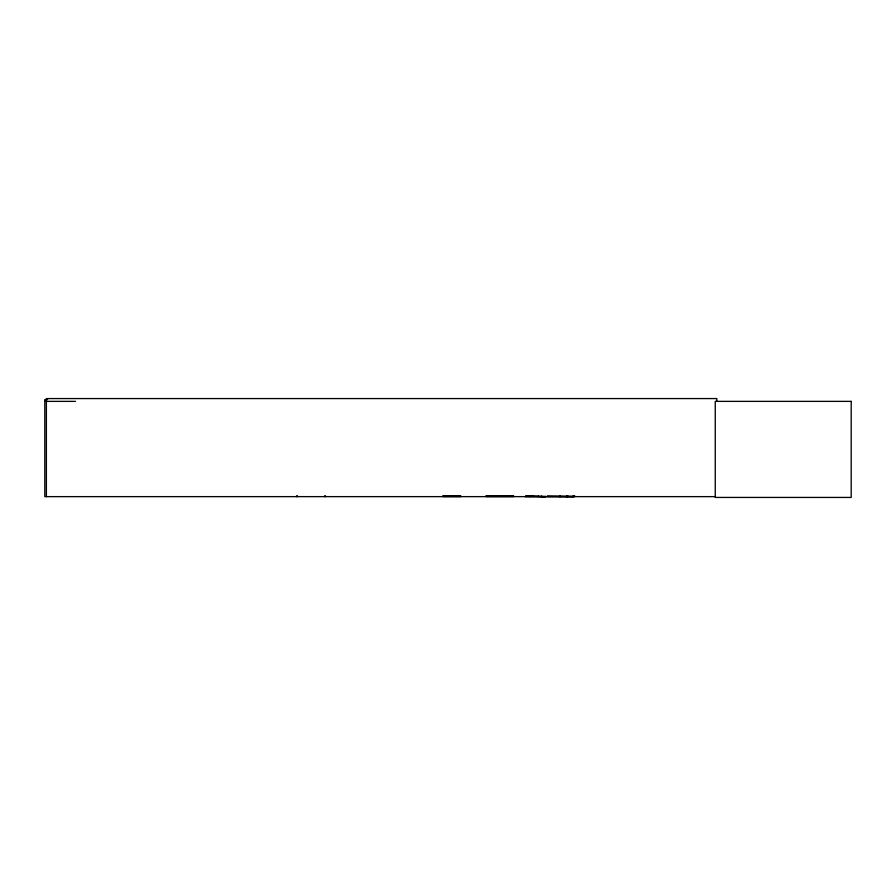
<?xml version="1.0" encoding="UTF-8"?>
<svg xmlns="http://www.w3.org/2000/svg" width="896" height="896" viewBox="0 0 896 896"><rect width="100%" height="100%" fill="white"/><g stroke="black" fill="none" stroke-linecap="round" stroke-linejoin="round"><path stroke-width="1.34" d="M547.21 496.205L574.65 496.597L574.65 495.835M547.21 496.608L573.227 496.608L573.171 495.869L573.238 496.608M529.155 496.082L529.099 496.552M541.464 496.082L541.52 496.63M525.19 496.63L546.358 496.63M525.874 496.63L525.851 496.037L545.843 496.552M533.277 496.082L533.366 496.63M47.6 399.571L44.8 399.571L44.8 496.63L715.434 496.63M44.8 401.374L75.533 401.374M442.848 496.003L460.79 496.003M485.934 496.003L513.632 496.003M525.795 496.082L545.675 496.63M442.814 496.238L460.824 496.238M485.901 496.261L513.666 496.261M547.142 496.395L573.238 496.395M442.837 496.574L460.813 496.574M485.923 496.574L513.654 496.574M538.272 496.082L538.194 496.63M542.349 496.63L542.45 496.552M530.04 496.63L530.141 496.552M716.834 401.374L716.834 398.563L46.379 398.563L46.379 496.63M574.123 495.835L574.123 496.63M567.694 495.634L567.694 496.63M567.168 495.634L567.202 496.63M566.664 495.634L566.664 496.63M560.246 495.835L560.246 496.63M559.709 495.835L559.709 496.63M325.45 495.835L325.45 496.63M324.654 495.835L324.654 496.63M297.438 495.835L297.438 496.63M296.632 495.835L296.632 496.63M851.2 401.374L715.254 401.374L715.254 497.437L851.2 497.437L851.2 401.374"/></g></svg>
